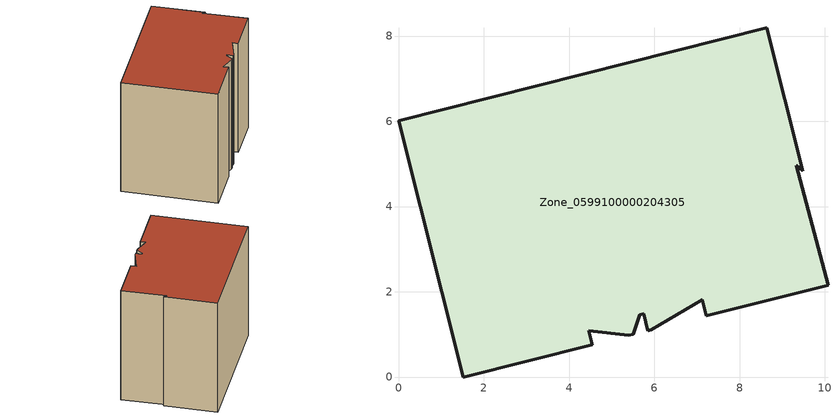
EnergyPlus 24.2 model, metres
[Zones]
Zone_0599100000204305
 floor ground (C_G): 4.54,0.76 1.51,0 0,6.02 8.64,8.19 9.48,4.83 9.33,4.97 10.08,2.15 7.22,1.43 7.12,1.81 5.93,1.11 5.85,1.09 5.75,1.48 5.65,1.46 5.5,1 5.4,0.97 4.46,1.09 z0
 wall outside (C_F): 1.51,0 4.54,0.76 4.46,1.09 5.4,0.97 5.5,1 5.65,1.46 5.75,1.48 5.85,1.09 5.93,1.11 7.12,1.81 7.22,1.43 10.08,2.15 9.33,4.97 9.48,4.83 8.64,8.19 0,6.02 1.51,0 z0:8.1
 roof outside (C_R): 10.08,2.15 9.33,4.97 9.48,4.83 8.64,8.19 0,6.02 1.51,0 4.54,0.76 4.46,1.09 5.4,0.97 5.5,1 5.65,1.46 5.75,1.48 5.85,1.09 5.93,1.11 7.12,1.81 7.22,1.43 z8.1
[BUILDING]
Pand.0599100000204305: North Axis=0; Terrain=City; Loads Convergence Tolerance Value=0.04; Temperature Convergence Tolerance Value=0.4; Solar Distribution=FullExterior; Maximum Number of Warmup Days=25; Minimum Number of Warmup Days=1
[Site:Location]
Rotterdam.The.Hague.AP_ZH_NLD Design_Conditions: Latitude=51.96; Longitude=4.45; Time Zone=1; Elevation=-4.5
[SITE:GROUNDTEMPERATURE:BUILDINGSURFACE]
18, 18, 18, 18, 18, 18, 18, 18, 18, 18, 18, 18
[MATERIAL] Thermal Absorptance=0.9; Solar Absorptance=0.7; Visible Absorptance=0.7
Name | Roughness | Thickness | Conductivity | Density | Specific Heat
G.TC.1965-1974 | MediumSmooth | 0.15 | 0.882353 | 540 | 1210
F.TC.1965-1974 | Rough | 0.3 | 0.697674 | 1920 | 840
R.TC.1965-1974 | MediumRough | 0.2 | 0.232558 | 1500 | 1000
[CONSTRUCTION]
C_G: G.TC.1965-1974
C_F: F.TC.1965-1974
C_R: R.TC.1965-1974
[ZONE]
Zone_0599100000204305: Type=1; Multiplier=1; Ceiling Height=Autocalculate; Volume=Autocalculate; Floor Area=autocalculate; Part of Total Floor Area=Yes
[ZONEINFILTRATION:DESIGNFLOWRATE]
Infil_Zone_0599100000204305: Zone or ZoneList or Space or SpaceList=Zone_0599100000204305; Schedule=AlwaysOn; Design Flow Rate Calculation Method=Flow/Area; Flow Rate per Floor Area=0.003; Constant Term Coefficient=1; Temperature Term Coefficient=0; Velocity Term Coefficient=0; Velocity Squared Term Coefficient=0
[HVACTEMPLATE:ZONE:IDEALLOADSAIRSYSTEM]
Zone_0599100000204305: Maximum Heating Supply Air Temperature=50; Minimum Cooling Supply Air Temperature=13; Maximum Heating Supply Air Humidity Ratio=0.0156; Minimum Cooling Supply Air Humidity Ratio=0.0077; Heating Limit=NoLimit; Cooling Limit=NoLimit; Dehumidification Control Type=ConstantSensibleHeatRatio; Cooling Sensible Heat Ratio=0.7; Dehumidification Setpoint=60; Humidification Control Type=None; Humidification Setpoint=30; Outdoor Air Method=None; Outdoor Air Flow Rate per Person=0.00944; Outdoor Air Flow Rate per Zone Floor Area=0; Outdoor Air Flow Rate per Zone=0; Demand Controlled Ventilation Type=None; Outdoor Air Economizer Type=NoEconomizer; Heat Recovery Type=None; Sensible Heat Recovery Effectiveness=0.7; Latent Heat Recovery Effectiveness=0.65
[ZONECONTROL:THERMOSTAT]
ThermostatControl_Zone_0599100000204305: Zone or ZoneList=Zone_0599100000204305; Control Type Schedule=DualSetpointControlType; Control 1=Thermostat_Zone_0599100000204305; Temperature Difference Between Cutout And Setpoint=0
[THERMOSTATSETPOINT:DUALSETPOINT]
Thermostat_Zone_0599100000204305: Heating Setpoint Temperature Schedule=HeatingSetpoint_Zone_0599100000204305; Cooling Setpoint Temperature Schedule=CoolingSetpoint_Zone_0599100000204305
[SCHEDULE:COMPACT]
HeatingSetpoint_Zone_0599100000204305: Through: 12/31, For: AllDays, Until: 24:00, 21
CoolingSetpoint_Zone_0599100000204305: Through: 12/31, For: AllDays, Until: 24:00, 24
DualSetpointControlType: Through: 12/31, For: AllDays, Until: 24:00, 4
AlwaysOn: Through: 12/31, For: AllDays, Until: 24:00, 1
